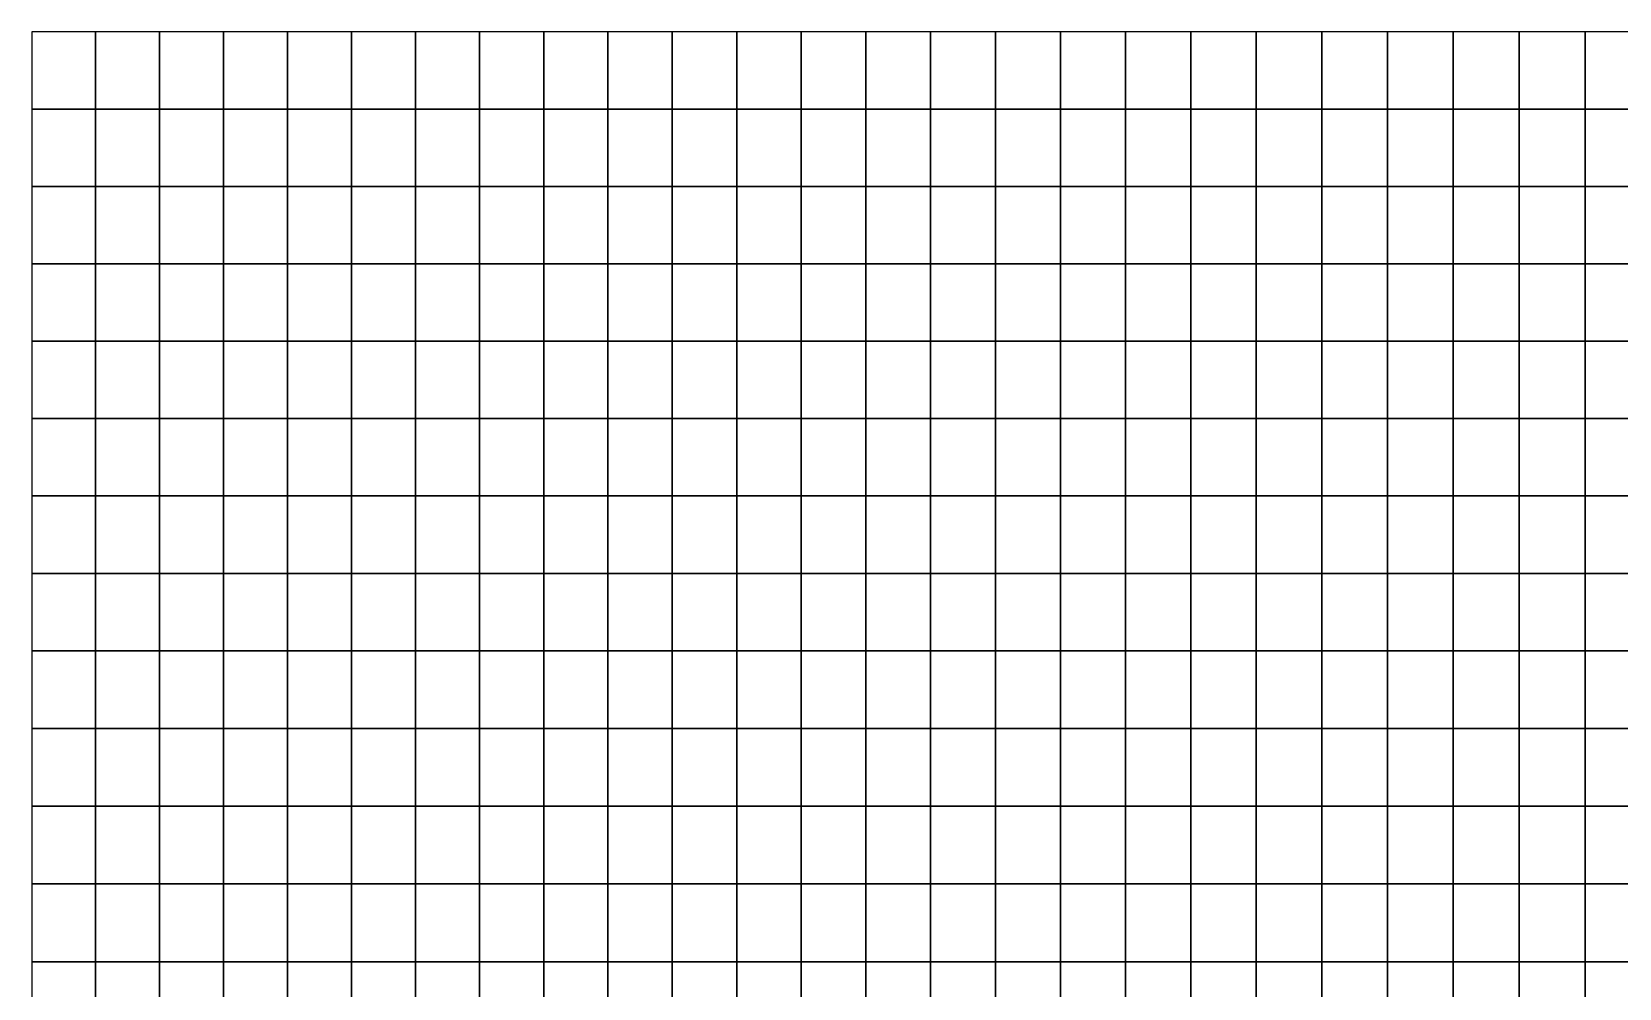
# Model space of a CAD drawing. Header units: inches. Extents: x 35.3 to 60.3, y 27 to 57.
# Drawn here: x 35.29 to 41.57, y 53.25 to 57.04 of the extents above; entities that cross this region are included whole.
import ezdxf

# ---------------------------------------------------------------- set-up
doc = ezdxf.new("R2010")
doc.units = ezdxf.units.IN
doc.header["$MEASUREMENT"] = 0
for name, color, linetype in [('Beam', 6, 'Continuous'), ('Column', 2, 'Continuous'), ('Shell', 1, 'Continuous')]:
    doc.layers.add(name, color=color, linetype=linetype)

msp = doc.modelspace()

# ---------------------------------------------------------------- linework, layer by layer
at = {"layer": 'Beam'}
for p, q in [((60.2876, 57.0385, 12), (35.2876, 57.0385, 12)), ((35.2876, 57.0385, 12), (35.2876, 27.0385, 12))]:
    msp.add_line(p, q, dxfattribs=at)
at = {"layer": 'Column', "extrusion": (-1, -8.32e-14, 6.83e-14)}
msp.add_line((35.2876, 57.0385, 12), (35.2876, 57.0385, 6), dxfattribs=at)
at = {"layer": 'Shell'}
for points in [[(35.2876, 57.0385, 12), (35.2876, 56.7324, 12.0865), (35.5404, 56.7324, 12.1728), (35.5404, 57.0385, 12.0863)], [(35.5404, 57.0385, 12.0863), (35.5404, 56.7324, 12.1728), (35.7932, 56.7324, 12.2589), (35.7932, 57.0385, 12.1725)], [(35.7932, 57.0385, 12.1725), (35.7932, 56.7324, 12.2589), (36.0461, 56.7324, 12.3448), (36.0461, 57.0385, 12.2584)], [(36.0461, 57.0385, 12.2584), (36.0461, 56.7324, 12.3448), (36.2991, 56.7324, 12.4303), (36.2991, 57.0385, 12.3439)], [(36.2991, 57.0385, 12.3439), (36.2991, 56.7324, 12.4303), (36.5522, 56.7324, 12.5153), (36.5522, 57.0385, 12.4289)], [(36.5522, 57.0385, 12.4289), (36.5522, 56.7324, 12.5153), (36.8056, 56.7324, 12.5996), (36.8056, 57.0385, 12.5132)], [(36.8056, 57.0385, 12.5132), (36.8056, 56.7324, 12.5996), (37.0591, 56.7324, 12.6831), (37.0591, 57.0385, 12.5967)], [(37.0591, 57.0385, 12.5967), (37.0591, 56.7324, 12.6831), (37.3129, 56.7324, 12.7657), (37.3129, 57.0385, 12.6793)], [(37.567, 57.0385, 12.7608), (37.3129, 57.0385, 12.6793), (37.3129, 56.7324, 12.7657), (37.567, 56.7324, 12.8473)], [(37.8214, 57.0385, 12.8412), (37.567, 57.0385, 12.7608), (37.567, 56.7324, 12.8473), (37.8214, 56.7324, 12.9276)], [(38.0761, 57.0385, 12.9202), (37.8214, 57.0385, 12.8412), (37.8214, 56.7324, 12.9276), (38.0761, 56.7324, 13.0066)], [(38.3313, 57.0385, 12.9977), (38.0761, 57.0385, 12.9202), (38.0761, 56.7324, 13.0066), (38.3313, 56.7324, 13.0842)], [(38.5868, 57.0385, 13.0737), (38.3313, 57.0385, 12.9977), (38.3313, 56.7324, 13.0842), (38.5868, 56.7324, 13.1602)], [(38.8429, 57.0385, 13.1479), (38.5868, 57.0385, 13.0737), (38.5868, 56.7324, 13.1602), (38.8429, 56.7324, 13.2344)], [(39.0994, 57.0385, 13.2203), (38.8429, 57.0385, 13.1479), (38.8429, 56.7324, 13.2344), (39.0994, 56.7324, 13.3068)], [(39.3565, 57.0385, 13.2907), (39.0994, 57.0385, 13.2203), (39.0994, 56.7324, 13.3068), (39.3565, 56.7324, 13.3772)], [(39.3565, 57.0385, 13.2907), (39.3565, 56.7324, 13.3772), (39.6141, 56.7324, 13.4455), (39.6141, 57.0385, 13.359)], [(39.6141, 57.0385, 13.359), (39.6141, 56.7324, 13.4455), (39.8723, 56.7324, 13.5116), (39.8723, 57.0385, 13.4252)], [(39.8723, 57.0385, 13.4252), (39.8723, 56.7324, 13.5116), (40.131, 56.7324, 13.5757), (40.131, 57.0385, 13.4892)], [(40.131, 57.0385, 13.4892), (40.131, 56.7324, 13.5757), (40.3903, 56.7324, 13.6376), (40.3903, 57.0385, 13.5511)], [(40.3903, 57.0385, 13.5511), (40.3903, 56.7324, 13.6376), (40.65, 56.7324, 13.6973), (40.65, 57.0385, 13.6109)], [(40.65, 57.0385, 13.6109), (40.65, 56.7324, 13.6973), (40.9103, 56.7324, 13.755), (40.9103, 57.0385, 13.6685)], [(40.9103, 57.0385, 13.6685), (40.9103, 56.7324, 13.755), (41.171, 56.7324, 13.8105), (41.171, 57.0385, 13.724)], [(41.171, 57.0385, 13.724), (41.171, 56.7324, 13.8105), (41.4321, 56.7324, 13.8638), (41.4321, 57.0385, 13.7774)], [(41.6937, 57.0385, 13.8286), (41.4321, 57.0385, 13.7774), (41.4321, 56.7324, 13.8638), (41.6937, 56.7324, 13.915)], [(35.2876, 56.7324, 12.0865), (35.2876, 56.4262, 12.1728), (35.5404, 56.4262, 12.2591), (35.5404, 56.7324, 12.1728)], [(35.5404, 56.7324, 12.1728), (35.5404, 56.4262, 12.2591), (35.7932, 56.4262, 12.3452), (35.7932, 56.7324, 12.2589)], [(35.7932, 56.7324, 12.2589), (35.7932, 56.4262, 12.3452), (36.0461, 56.4262, 12.4311), (36.0461, 56.7324, 12.3448)], [(36.0461, 56.7324, 12.3448), (36.0461, 56.4262, 12.4311), (36.2991, 56.4262, 12.5167), (36.2991, 56.7324, 12.4303)], [(36.2991, 56.7324, 12.4303), (36.2991, 56.4262, 12.5167), (36.5522, 56.4262, 12.6016), (36.5522, 56.7324, 12.5153)], [(36.5522, 56.7324, 12.5153), (36.5522, 56.4262, 12.6016), (36.8056, 56.4262, 12.6859), (36.8056, 56.7324, 12.5996)], [(36.8056, 56.7324, 12.5996), (36.8056, 56.4262, 12.6859), (37.0591, 56.4262, 12.7695), (37.0591, 56.7324, 12.6831)], [(37.0591, 56.7324, 12.6831), (37.0591, 56.4262, 12.7695), (37.3129, 56.4262, 12.8521), (37.3129, 56.7324, 12.7657)], [(37.567, 56.7324, 12.8473), (37.3129, 56.7324, 12.7657), (37.3129, 56.4262, 12.8521), (37.567, 56.4262, 12.9336)], [(37.8214, 56.7324, 12.9276), (37.567, 56.7324, 12.8473), (37.567, 56.4262, 12.9336), (37.8214, 56.4262, 13.0139)], [(38.0761, 56.7324, 13.0066), (37.8214, 56.7324, 12.9276), (37.8214, 56.4262, 13.0139), (38.0761, 56.4262, 13.0929)], [(38.3313, 56.7324, 13.0842), (38.0761, 56.7324, 13.0066), (38.0761, 56.4262, 13.0929), (38.3313, 56.4262, 13.1705)], [(38.5868, 56.7324, 13.1602), (38.3313, 56.7324, 13.0842), (38.3313, 56.4262, 13.1705), (38.5868, 56.4262, 13.2465)], [(38.8429, 56.7324, 13.2344), (38.5868, 56.7324, 13.1602), (38.5868, 56.4262, 13.2465), (38.8429, 56.4262, 13.3207)], [(39.0994, 56.7324, 13.3068), (38.8429, 56.7324, 13.2344), (38.8429, 56.4262, 13.3207), (39.0994, 56.4262, 13.3931)], [(39.3565, 56.7324, 13.3772), (39.0994, 56.7324, 13.3068), (39.0994, 56.4262, 13.3931), (39.3565, 56.4262, 13.4635)], [(39.3565, 56.7324, 13.3772), (39.3565, 56.4262, 13.4635), (39.6141, 56.4262, 13.5318), (39.6141, 56.7324, 13.4455)], [(39.6141, 56.7324, 13.4455), (39.6141, 56.4262, 13.5318), (39.8723, 56.4262, 13.598), (39.8723, 56.7324, 13.5116)], [(39.8723, 56.7324, 13.5116), (39.8723, 56.4262, 13.598), (40.131, 56.4262, 13.662), (40.131, 56.7324, 13.5757)], [(40.131, 56.7324, 13.5757), (40.131, 56.4262, 13.662), (40.3903, 56.4262, 13.7239), (40.3903, 56.7324, 13.6376)], [(40.3903, 56.7324, 13.6376), (40.3903, 56.4262, 13.7239), (40.65, 56.4262, 13.7837), (40.65, 56.7324, 13.6973)], [(40.65, 56.7324, 13.6973), (40.65, 56.4262, 13.7837), (40.9103, 56.4262, 13.8413), (40.9103, 56.7324, 13.755)], [(40.9103, 56.7324, 13.755), (40.9103, 56.4262, 13.8413), (41.171, 56.4262, 13.8968), (41.171, 56.7324, 13.8105)], [(41.171, 56.7324, 13.8105), (41.171, 56.4262, 13.8968), (41.4321, 56.4262, 13.9501), (41.4321, 56.7324, 13.8638)], [(41.6937, 56.7324, 13.915), (41.4321, 56.7324, 13.8638), (41.4321, 56.4262, 13.9501), (41.6937, 56.4262, 14.0013)], [(35.2876, 56.4262, 12.1728), (35.2876, 56.12, 12.2588), (35.5404, 56.12, 12.3451), (35.5404, 56.4262, 12.2591)], [(35.5404, 56.4262, 12.2591), (35.5404, 56.12, 12.3451), (35.7932, 56.12, 12.4313), (35.7932, 56.4262, 12.3452)], [(35.7932, 56.4262, 12.3452), (35.7932, 56.12, 12.4313), (36.0461, 56.12, 12.5172), (36.0461, 56.4262, 12.4311)], [(36.0461, 56.4262, 12.4311), (36.0461, 56.12, 12.5172), (36.2991, 56.12, 12.6027), (36.2991, 56.4262, 12.5167)], [(36.2991, 56.4262, 12.5167), (36.2991, 56.12, 12.6027), (36.5522, 56.12, 12.6877), (36.5522, 56.4262, 12.6016)], [(36.5522, 56.4262, 12.6016), (36.5522, 56.12, 12.6877), (36.8056, 56.12, 12.772), (36.8056, 56.4262, 12.6859)], [(36.8056, 56.4262, 12.6859), (36.8056, 56.12, 12.772), (37.0591, 56.12, 12.8555), (37.0591, 56.4262, 12.7695)], [(37.0591, 56.4262, 12.7695), (37.0591, 56.12, 12.8555), (37.3129, 56.12, 12.9381), (37.3129, 56.4262, 12.8521)], [(37.567, 56.4262, 12.9336), (37.3129, 56.4262, 12.8521), (37.3129, 56.12, 12.9381), (37.567, 56.12, 13.0196)], [(37.8214, 56.4262, 13.0139), (37.567, 56.4262, 12.9336), (37.567, 56.12, 13.0196), (37.8214, 56.12, 13.1)], [(38.0761, 56.4262, 13.0929), (37.8214, 56.4262, 13.0139), (37.8214, 56.12, 13.1), (38.0761, 56.12, 13.179)], [(38.3313, 56.4262, 13.1705), (38.0761, 56.4262, 13.0929), (38.0761, 56.12, 13.179), (38.3313, 56.12, 13.2566)], [(38.5868, 56.4262, 13.2465), (38.3313, 56.4262, 13.1705), (38.3313, 56.12, 13.2566), (38.5868, 56.12, 13.3325)], [(38.8429, 56.4262, 13.3207), (38.5868, 56.4262, 13.2465), (38.5868, 56.12, 13.3325), (38.8429, 56.12, 13.4068)], [(39.0994, 56.4262, 13.3931), (38.8429, 56.4262, 13.3207), (38.8429, 56.12, 13.4068), (39.0994, 56.12, 13.4792)], [(39.3565, 56.4262, 13.4635), (39.0994, 56.4262, 13.3931), (39.0994, 56.12, 13.4792), (39.3565, 56.12, 13.5496)], [(39.3565, 56.4262, 13.4635), (39.3565, 56.12, 13.5496), (39.6141, 56.12, 13.6178), (39.6141, 56.4262, 13.5318)], [(39.6141, 56.4262, 13.5318), (39.6141, 56.12, 13.6178), (39.8723, 56.12, 13.684), (39.8723, 56.4262, 13.598)], [(39.8723, 56.4262, 13.598), (39.8723, 56.12, 13.684), (40.131, 56.12, 13.748), (40.131, 56.4262, 13.662)], [(40.131, 56.4262, 13.662), (40.131, 56.12, 13.748), (40.3903, 56.12, 13.8099), (40.3903, 56.4262, 13.7239)], [(40.3903, 56.4262, 13.7239), (40.3903, 56.12, 13.8099), (40.65, 56.12, 13.8697), (40.65, 56.4262, 13.7837)], [(40.65, 56.4262, 13.7837), (40.65, 56.12, 13.8697), (40.9103, 56.12, 13.9273), (40.9103, 56.4262, 13.8413)], [(40.9103, 56.4262, 13.8413), (40.9103, 56.12, 13.9273), (41.171, 56.12, 13.9828), (41.171, 56.4262, 13.8968)], [(41.171, 56.4262, 13.8968), (41.171, 56.12, 13.9828), (41.4321, 56.12, 14.0362), (41.4321, 56.4262, 13.9501)], [(41.6937, 56.4262, 14.0013), (41.4321, 56.4262, 13.9501), (41.4321, 56.12, 14.0362), (41.6937, 56.12, 14.0874)], [(35.2876, 56.12, 12.2588), (35.2876, 55.8137, 12.3445), (35.5404, 55.8137, 12.4308), (35.5404, 56.12, 12.3451)], [(35.5404, 56.12, 12.3451), (35.5404, 55.8137, 12.4308), (35.7932, 55.8137, 12.517), (35.7932, 56.12, 12.4313)], [(35.7932, 56.12, 12.4313), (35.7932, 55.8137, 12.517), (36.0461, 55.8137, 12.6029), (36.0461, 56.12, 12.5172)], [(36.0461, 56.12, 12.5172), (36.0461, 55.8137, 12.6029), (36.2991, 55.8137, 12.6884), (36.2991, 56.12, 12.6027)], [(36.2991, 56.12, 12.6027), (36.2991, 55.8137, 12.6884), (36.5522, 55.8137, 12.7733), (36.5522, 56.12, 12.6877)], [(36.5522, 56.12, 12.6877), (36.5522, 55.8137, 12.7733), (36.8056, 55.8137, 12.8577), (36.8056, 56.12, 12.772)], [(36.8056, 56.12, 12.772), (36.8056, 55.8137, 12.8577), (37.0591, 55.8137, 12.9412), (37.0591, 56.12, 12.8555)], [(37.0591, 56.12, 12.8555), (37.0591, 55.8137, 12.9412), (37.3129, 55.8137, 13.0238), (37.3129, 56.12, 12.9381)], [(37.567, 56.12, 13.0196), (37.3129, 56.12, 12.9381), (37.3129, 55.8137, 13.0238), (37.567, 55.8137, 13.1053)], [(37.8214, 56.12, 13.1), (37.567, 56.12, 13.0196), (37.567, 55.8137, 13.1053), (37.8214, 55.8137, 13.1856)], [(38.0761, 56.12, 13.179), (37.8214, 56.12, 13.1), (37.8214, 55.8137, 13.1856), (38.0761, 55.8137, 13.2647)], [(38.3313, 56.12, 13.2566), (38.0761, 56.12, 13.179), (38.0761, 55.8137, 13.2647), (38.3313, 55.8137, 13.3422)], [(38.5868, 56.12, 13.3325), (38.3313, 56.12, 13.2566), (38.3313, 55.8137, 13.3422), (38.5868, 55.8137, 13.4182)], [(38.8429, 56.12, 13.4068), (38.5868, 56.12, 13.3325), (38.5868, 55.8137, 13.4182), (38.8429, 55.8137, 13.4924)], [(39.0994, 56.12, 13.4792), (38.8429, 56.12, 13.4068), (38.8429, 55.8137, 13.4924), (39.0994, 55.8137, 13.5648)], [(39.3565, 56.12, 13.5496), (39.0994, 56.12, 13.4792), (39.0994, 55.8137, 13.5648), (39.3565, 55.8137, 13.6352)], [(39.3565, 56.12, 13.5496), (39.3565, 55.8137, 13.6352), (39.6141, 55.8137, 13.7035), (39.6141, 56.12, 13.6178)], [(39.6141, 56.12, 13.6178), (39.6141, 55.8137, 13.7035), (39.8723, 55.8137, 13.7697), (39.8723, 56.12, 13.684)], [(39.8723, 56.12, 13.684), (39.8723, 55.8137, 13.7697), (40.131, 55.8137, 13.8337), (40.131, 56.12, 13.748)], [(40.131, 56.12, 13.748), (40.131, 55.8137, 13.8337), (40.3903, 55.8137, 13.8956), (40.3903, 56.12, 13.8099)], [(40.3903, 56.12, 13.8099), (40.3903, 55.8137, 13.8956), (40.65, 55.8137, 13.9554), (40.65, 56.12, 13.8697)], [(40.65, 56.12, 13.8697), (40.65, 55.8137, 13.9554), (40.9103, 55.8137, 14.013), (40.9103, 56.12, 13.9273)], [(40.9103, 56.12, 13.9273), (40.9103, 55.8137, 14.013), (41.171, 55.8137, 14.0685), (41.171, 56.12, 13.9828)], [(41.171, 56.12, 13.9828), (41.171, 55.8137, 14.0685), (41.4321, 55.8137, 14.1218), (41.4321, 56.12, 14.0362)], [(41.6937, 56.12, 14.0874), (41.4321, 56.12, 14.0362), (41.4321, 55.8137, 14.1218), (41.6937, 55.8137, 14.173)], [(35.2876, 55.8137, 12.3445), (35.2876, 55.5073, 12.4296), (35.5404, 55.5073, 12.5159), (35.5404, 55.8137, 12.4308)], [(35.5404, 55.8137, 12.4308), (35.5404, 55.5073, 12.5159), (35.7932, 55.5073, 12.6021), (35.7932, 55.8137, 12.517)], [(35.7932, 55.8137, 12.517), (35.7932, 55.5073, 12.6021), (36.0461, 55.5073, 12.688), (36.0461, 55.8137, 12.6029)], [(36.0461, 55.8137, 12.6029), (36.0461, 55.5073, 12.688), (36.2991, 55.5073, 12.7735), (36.2991, 55.8137, 12.6884)], [(36.2991, 55.8137, 12.6884), (36.2991, 55.5073, 12.7735), (36.5522, 55.5073, 12.8585), (36.5522, 55.8137, 12.7733)], [(36.5522, 55.8137, 12.7733), (36.5522, 55.5073, 12.8585), (36.8056, 55.5073, 12.9428), (36.8056, 55.8137, 12.8577)], [(36.8056, 55.8137, 12.8577), (36.8056, 55.5073, 12.9428), (37.0591, 55.5073, 13.0263), (37.0591, 55.8137, 12.9412)], [(37.0591, 55.8137, 12.9412), (37.0591, 55.5073, 13.0263), (37.3129, 55.5073, 13.1089), (37.3129, 55.8137, 13.0238)], [(37.567, 55.8137, 13.1053), (37.3129, 55.8137, 13.0238), (37.3129, 55.5073, 13.1089), (37.567, 55.5073, 13.1904)], [(37.8214, 55.8137, 13.1856), (37.567, 55.8137, 13.1053), (37.567, 55.5073, 13.1904), (37.8214, 55.5073, 13.2708)], [(38.0761, 55.8137, 13.2647), (37.8214, 55.8137, 13.1856), (37.8214, 55.5073, 13.2708), (38.0761, 55.5073, 13.3498)], [(38.3313, 55.8137, 13.3422), (38.0761, 55.8137, 13.2647), (38.0761, 55.5073, 13.3498), (38.3313, 55.5073, 13.4273)], [(38.5868, 55.8137, 13.4182), (38.3313, 55.8137, 13.3422), (38.3313, 55.5073, 13.4273), (38.5868, 55.5073, 13.5033)], [(38.8429, 55.8137, 13.4924), (38.5868, 55.8137, 13.4182), (38.5868, 55.5073, 13.5033), (38.8429, 55.5073, 13.5775)], [(39.0994, 55.8137, 13.5648), (38.8429, 55.8137, 13.4924), (38.8429, 55.5073, 13.5775), (39.0994, 55.5073, 13.6499)], [(39.3565, 55.8137, 13.6352), (39.0994, 55.8137, 13.5648), (39.0994, 55.5073, 13.6499), (39.3565, 55.5073, 13.7203)], [(39.3565, 55.8137, 13.6352), (39.3565, 55.5073, 13.7203), (39.6141, 55.5073, 13.7886), (39.6141, 55.8137, 13.7035)], [(39.6141, 55.8137, 13.7035), (39.6141, 55.5073, 13.7886), (39.8723, 55.5073, 13.8548), (39.8723, 55.8137, 13.7697)], [(39.8723, 55.8137, 13.7697), (39.8723, 55.5073, 13.8548), (40.131, 55.5073, 13.9188), (40.131, 55.8137, 13.8337)], [(40.131, 55.8137, 13.8337), (40.131, 55.5073, 13.9188), (40.3903, 55.5073, 13.9807), (40.3903, 55.8137, 13.8956)], [(40.3903, 55.8137, 13.8956), (40.3903, 55.5073, 13.9807), (40.65, 55.5073, 14.0405), (40.65, 55.8137, 13.9554)], [(40.65, 55.8137, 13.9554), (40.65, 55.5073, 14.0405), (40.9103, 55.5073, 14.0981), (40.9103, 55.8137, 14.013)], [(40.9103, 55.8137, 14.013), (40.9103, 55.5073, 14.0981), (41.171, 55.5073, 14.1536), (41.171, 55.8137, 14.0685)], [(41.171, 55.8137, 14.0685), (41.171, 55.5073, 14.1536), (41.4321, 55.5073, 14.207), (41.4321, 55.8137, 14.1218)], [(41.6937, 55.8137, 14.173), (41.4321, 55.8137, 14.1218), (41.4321, 55.5073, 14.207), (41.6937, 55.5073, 14.2582)], [(35.2876, 55.5073, 12.4296), (35.2876, 55.2007, 12.5141), (35.5404, 55.2007, 12.6004), (35.5404, 55.5073, 12.5159)], [(35.5404, 55.5073, 12.5159), (35.5404, 55.2007, 12.6004), (35.7932, 55.2007, 12.6865), (35.7932, 55.5073, 12.6021)], [(35.7932, 55.5073, 12.6021), (35.7932, 55.2007, 12.6865), (36.0461, 55.2007, 12.7724), (36.0461, 55.5073, 12.688)], [(36.0461, 55.5073, 12.688), (36.0461, 55.2007, 12.7724), (36.2991, 55.2007, 12.8579), (36.2991, 55.5073, 12.7735)], [(36.2991, 55.5073, 12.7735), (36.2991, 55.2007, 12.8579), (36.5522, 55.2007, 12.9429), (36.5522, 55.5073, 12.8585)], [(36.5522, 55.5073, 12.8585), (36.5522, 55.2007, 12.9429), (36.8056, 55.2007, 13.0272), (36.8056, 55.5073, 12.9428)], [(36.8056, 55.5073, 12.9428), (36.8056, 55.2007, 13.0272), (37.0591, 55.2007, 13.1107), (37.0591, 55.5073, 13.0263)], [(37.0591, 55.5073, 13.0263), (37.0591, 55.2007, 13.1107), (37.3129, 55.2007, 13.1933), (37.3129, 55.5073, 13.1089)], [(37.567, 55.5073, 13.1904), (37.3129, 55.5073, 13.1089), (37.3129, 55.2007, 13.1933), (37.567, 55.2007, 13.2749)], [(37.8214, 55.5073, 13.2708), (37.567, 55.5073, 13.1904), (37.567, 55.2007, 13.2749), (37.8214, 55.2007, 13.3552)], [(38.0761, 55.5073, 13.3498), (37.8214, 55.5073, 13.2708), (37.8214, 55.2007, 13.3552), (38.0761, 55.2007, 13.4342)], [(38.3313, 55.5073, 13.4273), (38.0761, 55.5073, 13.3498), (38.0761, 55.2007, 13.4342), (38.3313, 55.2007, 13.5118)], [(38.5868, 55.5073, 13.5033), (38.3313, 55.5073, 13.4273), (38.3313, 55.2007, 13.5118), (38.5868, 55.2007, 13.5877)], [(38.8429, 55.5073, 13.5775), (38.5868, 55.5073, 13.5033), (38.5868, 55.2007, 13.5877), (38.8429, 55.2007, 13.662)], [(39.0994, 55.5073, 13.6499), (38.8429, 55.5073, 13.5775), (38.8429, 55.2007, 13.662), (39.0994, 55.2007, 13.7344)], [(39.3565, 55.5073, 13.7203), (39.0994, 55.5073, 13.6499), (39.0994, 55.2007, 13.7344), (39.3565, 55.2007, 13.8048)], [(39.3565, 55.5073, 13.7203), (39.3565, 55.2007, 13.8048), (39.6141, 55.2007, 13.8731), (39.6141, 55.5073, 13.7886)], [(39.6141, 55.5073, 13.7886), (39.6141, 55.2007, 13.8731), (39.8723, 55.2007, 13.9392), (39.8723, 55.5073, 13.8548)], [(39.8723, 55.5073, 13.8548), (39.8723, 55.2007, 13.9392), (40.131, 55.2007, 14.0033), (40.131, 55.5073, 13.9188)], [(40.131, 55.5073, 13.9188), (40.131, 55.2007, 14.0033), (40.3903, 55.2007, 14.0652), (40.3903, 55.5073, 13.9807)], [(40.3903, 55.5073, 13.9807), (40.3903, 55.2007, 14.0652), (40.65, 55.2007, 14.1249), (40.65, 55.5073, 14.0405)], [(40.65, 55.5073, 14.0405), (40.65, 55.2007, 14.1249), (40.9103, 55.2007, 14.1826), (40.9103, 55.5073, 14.0981)], [(40.9103, 55.5073, 14.0981), (40.9103, 55.2007, 14.1826), (41.171, 55.2007, 14.2381), (41.171, 55.5073, 14.1536)], [(41.171, 55.5073, 14.1536), (41.171, 55.2007, 14.2381), (41.4321, 55.2007, 14.2914), (41.4321, 55.5073, 14.207)], [(41.6937, 55.5073, 14.2582), (41.4321, 55.5073, 14.207), (41.4321, 55.2007, 14.2914), (41.6937, 55.2007, 14.3426)], [(35.2876, 55.2007, 12.5141), (35.2876, 54.894, 12.5977), (35.5404, 54.894, 12.684), (35.5404, 55.2007, 12.6004)], [(35.5404, 55.2007, 12.6004), (35.5404, 54.894, 12.684), (35.7932, 54.894, 12.7702), (35.7932, 55.2007, 12.6865)], [(35.7932, 55.2007, 12.6865), (35.7932, 54.894, 12.7702), (36.0461, 54.894, 12.8561), (36.0461, 55.2007, 12.7724)], [(36.0461, 55.2007, 12.7724), (36.0461, 54.894, 12.8561), (36.2991, 54.894, 12.9416), (36.2991, 55.2007, 12.8579)], [(36.2991, 55.2007, 12.8579), (36.2991, 54.894, 12.9416), (36.5522, 54.894, 13.0266), (36.5522, 55.2007, 12.9429)], [(36.5522, 55.2007, 12.9429), (36.5522, 54.894, 13.0266), (36.8056, 54.894, 13.1109), (36.8056, 55.2007, 13.0272)], [(36.8056, 55.2007, 13.0272), (36.8056, 54.894, 13.1109), (37.0591, 54.894, 13.1944), (37.0591, 55.2007, 13.1107)], [(37.0591, 55.2007, 13.1107), (37.0591, 54.894, 13.1944), (37.3129, 54.894, 13.277), (37.3129, 55.2007, 13.1933)], [(37.567, 55.2007, 13.2749), (37.3129, 55.2007, 13.1933), (37.3129, 54.894, 13.277), (37.567, 54.894, 13.3585)], [(37.8214, 55.2007, 13.3552), (37.567, 55.2007, 13.2749), (37.567, 54.894, 13.3585), (37.8214, 54.894, 13.4389)], [(38.0761, 55.2007, 13.4342), (37.8214, 55.2007, 13.3552), (37.8214, 54.894, 13.4389), (38.0761, 54.894, 13.5179)], [(38.3313, 55.2007, 13.5118), (38.0761, 55.2007, 13.4342), (38.0761, 54.894, 13.5179), (38.3313, 54.894, 13.5954)], [(38.5868, 55.2007, 13.5877), (38.3313, 55.2007, 13.5118), (38.3313, 54.894, 13.5954), (38.5868, 54.894, 13.6714)], [(38.8429, 55.2007, 13.662), (38.5868, 55.2007, 13.5877), (38.5868, 54.894, 13.6714), (38.8429, 54.894, 13.7456)], [(39.0994, 55.2007, 13.7344), (38.8429, 55.2007, 13.662), (38.8429, 54.894, 13.7456), (39.0994, 54.894, 13.818)], [(39.3565, 55.2007, 13.8048), (39.0994, 55.2007, 13.7344), (39.0994, 54.894, 13.818), (39.3565, 54.894, 13.8884)], [(39.3565, 55.2007, 13.8048), (39.3565, 54.894, 13.8884), (39.6141, 54.894, 13.9567), (39.6141, 55.2007, 13.8731)], [(39.6141, 55.2007, 13.8731), (39.6141, 54.894, 13.9567), (39.8723, 54.894, 14.0229), (39.8723, 55.2007, 13.9392)], [(39.8723, 55.2007, 13.9392), (39.8723, 54.894, 14.0229), (40.131, 54.894, 14.0869), (40.131, 55.2007, 14.0033)], [(40.131, 55.2007, 14.0033), (40.131, 54.894, 14.0869), (40.3903, 54.894, 14.1488), (40.3903, 55.2007, 14.0652)], [(40.3903, 55.2007, 14.0652), (40.3903, 54.894, 14.1488), (40.65, 54.894, 14.2086), (40.65, 55.2007, 14.1249)], [(40.65, 55.2007, 14.1249), (40.65, 54.894, 14.2086), (40.9103, 54.894, 14.2662), (40.9103, 55.2007, 14.1826)], [(40.9103, 55.2007, 14.1826), (40.9103, 54.894, 14.2662), (41.171, 54.894, 14.3217), (41.171, 55.2007, 14.2381)], [(41.171, 55.2007, 14.2381), (41.171, 54.894, 14.3217), (41.4321, 54.894, 14.3751), (41.4321, 55.2007, 14.2914)], [(41.6937, 55.2007, 14.3426), (41.4321, 55.2007, 14.2914), (41.4321, 54.894, 14.3751), (41.6937, 54.894, 14.4263)], [(35.2876, 54.894, 12.5977), (35.2876, 54.587, 12.6804), (35.5404, 54.587, 12.7667), (35.5404, 54.894, 12.684)], [(35.5404, 54.894, 12.684), (35.5404, 54.587, 12.7667), (35.7932, 54.587, 12.8529), (35.7932, 54.894, 12.7702)], [(35.7932, 54.894, 12.7702), (35.7932, 54.587, 12.8529), (36.0461, 54.587, 12.9388), (36.0461, 54.894, 12.8561)], [(36.0461, 54.894, 12.8561), (36.0461, 54.587, 12.9388), (36.2991, 54.587, 13.0243), (36.2991, 54.894, 12.9416)], [(36.2991, 54.894, 12.9416), (36.2991, 54.587, 13.0243), (36.5522, 54.587, 13.1093), (36.5522, 54.894, 13.0266)], [(36.5522, 54.894, 13.0266), (36.5522, 54.587, 13.1093), (36.8056, 54.587, 13.1936), (36.8056, 54.894, 13.1109)], [(36.8056, 54.894, 13.1109), (36.8056, 54.587, 13.1936), (37.0591, 54.587, 13.2771), (37.0591, 54.894, 13.1944)], [(37.0591, 54.894, 13.1944), (37.0591, 54.587, 13.2771), (37.3129, 54.587, 13.3597), (37.3129, 54.894, 13.277)], [(37.567, 54.894, 13.3585), (37.3129, 54.894, 13.277), (37.3129, 54.587, 13.3597), (37.567, 54.587, 13.4412)], [(37.8214, 54.894, 13.4389), (37.567, 54.894, 13.3585), (37.567, 54.587, 13.4412), (37.8214, 54.587, 13.5216)], [(38.0761, 54.894, 13.5179), (37.8214, 54.894, 13.4389), (37.8214, 54.587, 13.5216), (38.0761, 54.587, 13.6006)], [(38.3313, 54.894, 13.5954), (38.0761, 54.894, 13.5179), (38.0761, 54.587, 13.6006), (38.3313, 54.587, 13.6781)], [(38.5868, 54.894, 13.6714), (38.3313, 54.894, 13.5954), (38.3313, 54.587, 13.6781), (38.5868, 54.587, 13.7541)], [(38.8429, 54.894, 13.7456), (38.5868, 54.894, 13.6714), (38.5868, 54.587, 13.7541), (38.8429, 54.587, 13.8284)], [(39.0994, 54.894, 13.818), (38.8429, 54.894, 13.7456), (38.8429, 54.587, 13.8284), (39.0994, 54.587, 13.9008)], [(39.3565, 54.894, 13.8884), (39.0994, 54.894, 13.818), (39.0994, 54.587, 13.9008), (39.3565, 54.587, 13.9712)], [(39.3565, 54.894, 13.8884), (39.3565, 54.587, 13.9712), (39.6141, 54.587, 14.0394), (39.6141, 54.894, 13.9567)], [(39.6141, 54.894, 13.9567), (39.6141, 54.587, 14.0394), (39.8723, 54.587, 14.1056), (39.8723, 54.894, 14.0229)], [(39.8723, 54.894, 14.0229), (39.8723, 54.587, 14.1056), (40.131, 54.587, 14.1696), (40.131, 54.894, 14.0869)], [(40.131, 54.894, 14.0869), (40.131, 54.587, 14.1696), (40.3903, 54.587, 14.2315), (40.3903, 54.894, 14.1488)], [(40.3903, 54.894, 14.1488), (40.3903, 54.587, 14.2315), (40.65, 54.587, 14.2913), (40.65, 54.894, 14.2086)], [(40.65, 54.894, 14.2086), (40.65, 54.587, 14.2913), (40.9103, 54.587, 14.3489), (40.9103, 54.894, 14.2662)], [(40.9103, 54.894, 14.2662), (40.9103, 54.587, 14.3489), (41.171, 54.587, 14.4044), (41.171, 54.894, 14.3217)], [(41.171, 54.894, 14.3217), (41.171, 54.587, 14.4044), (41.4321, 54.587, 14.4578), (41.4321, 54.894, 14.3751)], [(41.6937, 54.894, 14.4263), (41.4321, 54.894, 14.3751), (41.4321, 54.587, 14.4578), (41.6937, 54.587, 14.509)], [(35.2876, 54.2798, 12.7621), (35.5404, 54.2798, 12.8484), (35.5404, 54.587, 12.7667), (35.2876, 54.587, 12.6804)], [(35.5404, 54.2798, 12.8484), (35.7932, 54.2798, 12.9345), (35.7932, 54.587, 12.8529), (35.5404, 54.587, 12.7667)], [(35.7932, 54.2798, 12.9345), (36.0461, 54.2798, 13.0204), (36.0461, 54.587, 12.9388), (35.7932, 54.587, 12.8529)], [(36.0461, 54.2798, 13.0204), (36.2991, 54.2798, 13.106), (36.2991, 54.587, 13.0243), (36.0461, 54.587, 12.9388)], [(36.2991, 54.2798, 13.106), (36.5522, 54.2798, 13.1909), (36.5522, 54.587, 13.1093), (36.2991, 54.587, 13.0243)], [(36.5522, 54.2798, 13.1909), (36.8056, 54.2798, 13.2752), (36.8056, 54.587, 13.1936), (36.5522, 54.587, 13.1093)], [(36.8056, 54.2798, 13.2752), (37.0591, 54.2798, 13.3588), (37.0591, 54.587, 13.2771), (36.8056, 54.587, 13.1936)], [(37.0591, 54.2798, 13.3588), (37.3129, 54.2798, 13.4414), (37.3129, 54.587, 13.3597), (37.0591, 54.587, 13.2771)], [(37.567, 54.2798, 13.5229), (37.567, 54.587, 13.4412), (37.3129, 54.587, 13.3597), (37.3129, 54.2798, 13.4414)], [(37.8214, 54.2798, 13.6032), (37.8214, 54.587, 13.5216), (37.567, 54.587, 13.4412), (37.567, 54.2798, 13.5229)], [(38.0761, 54.2798, 13.6822), (38.0761, 54.587, 13.6006), (37.8214, 54.587, 13.5216), (37.8214, 54.2798, 13.6032)], [(38.3313, 54.2798, 13.7598), (38.3313, 54.587, 13.6781), (38.0761, 54.587, 13.6006), (38.0761, 54.2798, 13.6822)], [(38.5868, 54.2798, 13.8358), (38.5868, 54.587, 13.7541), (38.3313, 54.587, 13.6781), (38.3313, 54.2798, 13.7598)], [(38.8429, 54.2798, 13.91), (38.8429, 54.587, 13.8284), (38.5868, 54.587, 13.7541), (38.5868, 54.2798, 13.8358)], [(39.0994, 54.2798, 13.9824), (39.0994, 54.587, 13.9008), (38.8429, 54.587, 13.8284), (38.8429, 54.2798, 13.91)], [(39.3565, 54.2798, 14.0528), (39.3565, 54.587, 13.9712), (39.0994, 54.587, 13.9008), (39.0994, 54.2798, 13.9824)], [(39.3565, 54.2798, 14.0528), (39.6141, 54.2798, 14.1211), (39.6141, 54.587, 14.0394), (39.3565, 54.587, 13.9712)], [(39.6141, 54.2798, 14.1211), (39.8723, 54.2798, 14.1872), (39.8723, 54.587, 14.1056), (39.6141, 54.587, 14.0394)], [(39.8723, 54.2798, 14.1872), (40.131, 54.2798, 14.2513), (40.131, 54.587, 14.1696), (39.8723, 54.587, 14.1056)], [(40.131, 54.2798, 14.2513), (40.3903, 54.2798, 14.3132), (40.3903, 54.587, 14.2315), (40.131, 54.587, 14.1696)], [(40.3903, 54.2798, 14.3132), (40.65, 54.2798, 14.373), (40.65, 54.587, 14.2913), (40.3903, 54.587, 14.2315)], [(40.65, 54.2798, 14.373), (40.9103, 54.2798, 14.4306), (40.9103, 54.587, 14.3489), (40.65, 54.587, 14.2913)], [(40.9103, 54.2798, 14.4306), (41.171, 54.2798, 14.4861), (41.171, 54.587, 14.4044), (40.9103, 54.587, 14.3489)], [(41.171, 54.2798, 14.4861), (41.4321, 54.2798, 14.5394), (41.4321, 54.587, 14.4578), (41.171, 54.587, 14.4044)], [(41.6937, 54.2798, 14.5906), (41.6937, 54.587, 14.509), (41.4321, 54.587, 14.4578), (41.4321, 54.2798, 14.5394)], [(35.2876, 53.9723, 12.8425), (35.5404, 53.9723, 12.9288), (35.5404, 54.2798, 12.8484), (35.2876, 54.2798, 12.7621)], [(35.5404, 53.9723, 12.9288), (35.7932, 53.9723, 13.015), (35.7932, 54.2798, 12.9345), (35.5404, 54.2798, 12.8484)], [(35.7932, 53.9723, 13.015), (36.0461, 53.9723, 13.1009), (36.0461, 54.2798, 13.0204), (35.7932, 54.2798, 12.9345)], [(36.0461, 53.9723, 13.1009), (36.2991, 53.9723, 13.1864), (36.2991, 54.2798, 13.106), (36.0461, 54.2798, 13.0204)], [(36.2991, 53.9723, 13.1864), (36.5522, 53.9723, 13.2714), (36.5522, 54.2798, 13.1909), (36.2991, 54.2798, 13.106)], [(36.5522, 53.9723, 13.2714), (36.8056, 53.9723, 13.3557), (36.8056, 54.2798, 13.2752), (36.5522, 54.2798, 13.1909)], [(36.8056, 53.9723, 13.3557), (37.0591, 53.9723, 13.4392), (37.0591, 54.2798, 13.3588), (36.8056, 54.2798, 13.2752)], [(37.0591, 53.9723, 13.4392), (37.3129, 53.9723, 13.5218), (37.3129, 54.2798, 13.4414), (37.0591, 54.2798, 13.3588)], [(37.567, 53.9723, 13.6033), (37.567, 54.2798, 13.5229), (37.3129, 54.2798, 13.4414), (37.3129, 53.9723, 13.5218)], [(37.8214, 53.9723, 13.6837), (37.8214, 54.2798, 13.6032), (37.567, 54.2798, 13.5229), (37.567, 53.9723, 13.6033)], [(38.0761, 53.9723, 13.7627), (38.0761, 54.2798, 13.6822), (37.8214, 54.2798, 13.6032), (37.8214, 53.9723, 13.6837)], [(38.3313, 53.9723, 13.8402), (38.3313, 54.2798, 13.7598), (38.0761, 54.2798, 13.6822), (38.0761, 53.9723, 13.7627)], [(38.5868, 53.9723, 13.9162), (38.5868, 54.2798, 13.8358), (38.3313, 54.2798, 13.7598), (38.3313, 53.9723, 13.8402)], [(38.8429, 53.9723, 13.9905), (38.8429, 54.2798, 13.91), (38.5868, 54.2798, 13.8358), (38.5868, 53.9723, 13.9162)], [(39.0994, 53.9723, 14.0629), (39.0994, 54.2798, 13.9824), (38.8429, 54.2798, 13.91), (38.8429, 53.9723, 13.9905)], [(39.3565, 53.9723, 14.1333), (39.3565, 54.2798, 14.0528), (39.0994, 54.2798, 13.9824), (39.0994, 53.9723, 14.0629)], [(39.3565, 53.9723, 14.1333), (39.6141, 53.9723, 14.2015), (39.6141, 54.2798, 14.1211), (39.3565, 54.2798, 14.0528)], [(39.6141, 53.9723, 14.2015), (39.8723, 53.9723, 14.2677), (39.8723, 54.2798, 14.1872), (39.6141, 54.2798, 14.1211)], [(39.8723, 53.9723, 14.2677), (40.131, 53.9723, 14.3317), (40.131, 54.2798, 14.2513), (39.8723, 54.2798, 14.1872)], [(40.131, 53.9723, 14.3317), (40.3903, 53.9723, 14.3936), (40.3903, 54.2798, 14.3132), (40.131, 54.2798, 14.2513)], [(40.3903, 53.9723, 14.3936), (40.65, 53.9723, 14.4534), (40.65, 54.2798, 14.373), (40.3903, 54.2798, 14.3132)], [(40.65, 53.9723, 14.4534), (40.9103, 53.9723, 14.511), (40.9103, 54.2798, 14.4306), (40.65, 54.2798, 14.373)], [(40.9103, 53.9723, 14.511), (41.171, 53.9723, 14.5665), (41.171, 54.2798, 14.4861), (40.9103, 54.2798, 14.4306)], [(41.171, 53.9723, 14.5665), (41.4321, 53.9723, 14.6199), (41.4321, 54.2798, 14.5394), (41.171, 54.2798, 14.4861)], [(41.6937, 53.9723, 14.6711), (41.6937, 54.2798, 14.5906), (41.4321, 54.2798, 14.5394), (41.4321, 53.9723, 14.6199)], [(35.2876, 53.6646, 12.9216), (35.5404, 53.6646, 13.0079), (35.5404, 53.9723, 12.9288), (35.2876, 53.9723, 12.8425)], [(35.5404, 53.6646, 13.0079), (35.7932, 53.6646, 13.0941), (35.7932, 53.9723, 13.015), (35.5404, 53.9723, 12.9288)], [(35.7932, 53.6646, 13.0941), (36.0461, 53.6646, 13.18), (36.0461, 53.9723, 13.1009), (35.7932, 53.9723, 13.015)], [(36.0461, 53.6646, 13.18), (36.2991, 53.6646, 13.2655), (36.2991, 53.9723, 13.1864), (36.0461, 53.9723, 13.1009)], [(36.2991, 53.6646, 13.2655), (36.5522, 53.6646, 13.3505), (36.5522, 53.9723, 13.2714), (36.2991, 53.9723, 13.1864)], [(36.5522, 53.6646, 13.3505), (36.8056, 53.6646, 13.4348), (36.8056, 53.9723, 13.3557), (36.5522, 53.9723, 13.2714)], [(36.8056, 53.6646, 13.4348), (37.0591, 53.6646, 13.5183), (37.0591, 53.9723, 13.4392), (36.8056, 53.9723, 13.3557)], [(37.0591, 53.6646, 13.5183), (37.3129, 53.6646, 13.6009), (37.3129, 53.9723, 13.5218), (37.0591, 53.9723, 13.4392)], [(37.567, 53.6646, 13.6824), (37.567, 53.9723, 13.6033), (37.3129, 53.9723, 13.5218), (37.3129, 53.6646, 13.6009)], [(37.8214, 53.6646, 13.7628), (37.8214, 53.9723, 13.6837), (37.567, 53.9723, 13.6033), (37.567, 53.6646, 13.6824)], [(38.0761, 53.6646, 13.8418), (38.0761, 53.9723, 13.7627), (37.8214, 53.9723, 13.6837), (37.8214, 53.6646, 13.7628)], [(38.3313, 53.6646, 13.9194), (38.3313, 53.9723, 13.8402), (38.0761, 53.9723, 13.7627), (38.0761, 53.6646, 13.8418)], [(38.5868, 53.6646, 13.9953), (38.5868, 53.9723, 13.9162), (38.3313, 53.9723, 13.8402), (38.3313, 53.6646, 13.9194)], [(38.8429, 53.6646, 14.0696), (38.8429, 53.9723, 13.9905), (38.5868, 53.9723, 13.9162), (38.5868, 53.6646, 13.9953)], [(39.0994, 53.6646, 14.142), (39.0994, 53.9723, 14.0629), (38.8429, 53.9723, 13.9905), (38.8429, 53.6646, 14.0696)], [(39.3565, 53.6646, 14.2124), (39.3565, 53.9723, 14.1333), (39.0994, 53.9723, 14.0629), (39.0994, 53.6646, 14.142)], [(39.3565, 53.6646, 14.2124), (39.6141, 53.6646, 14.2807), (39.6141, 53.9723, 14.2015), (39.3565, 53.9723, 14.1333)], [(39.6141, 53.6646, 14.2807), (39.8723, 53.6646, 14.3468), (39.8723, 53.9723, 14.2677), (39.6141, 53.9723, 14.2015)], [(39.8723, 53.6646, 14.3468), (40.131, 53.6646, 14.4108), (40.131, 53.9723, 14.3317), (39.8723, 53.9723, 14.2677)], [(40.131, 53.6646, 14.4108), (40.3903, 53.6646, 14.4727), (40.3903, 53.9723, 14.3936), (40.131, 53.9723, 14.3317)], [(40.3903, 53.6646, 14.4727), (40.65, 53.6646, 14.5325), (40.65, 53.9723, 14.4534), (40.3903, 53.9723, 14.3936)], [(40.65, 53.6646, 14.5325), (40.9103, 53.6646, 14.5902), (40.9103, 53.9723, 14.511), (40.65, 53.9723, 14.4534)], [(40.9103, 53.6646, 14.5902), (41.171, 53.6646, 14.6456), (41.171, 53.9723, 14.5665), (40.9103, 53.9723, 14.511)], [(41.171, 53.6646, 14.6456), (41.4321, 53.6646, 14.699), (41.4321, 53.9723, 14.6199), (41.171, 53.9723, 14.5665)], [(41.6937, 53.6646, 14.7502), (41.6937, 53.9723, 14.6711), (41.4321, 53.9723, 14.6199), (41.4321, 53.6646, 14.699)], [(35.2876, 53.3565, 12.9993), (35.5404, 53.3565, 13.0856), (35.5404, 53.6646, 13.0079), (35.2876, 53.6646, 12.9216)], [(35.5404, 53.3565, 13.0856), (35.7932, 53.3565, 13.1718), (35.7932, 53.6646, 13.0941), (35.5404, 53.6646, 13.0079)], [(35.7932, 53.3565, 13.1718), (36.0461, 53.3565, 13.2577), (36.0461, 53.6646, 13.18), (35.7932, 53.6646, 13.0941)], [(36.0461, 53.3565, 13.2577), (36.2991, 53.3565, 13.3432), (36.2991, 53.6646, 13.2655), (36.0461, 53.6646, 13.18)], [(36.2991, 53.3565, 13.3432), (36.5522, 53.3565, 13.4281), (36.5522, 53.6646, 13.3505), (36.2991, 53.6646, 13.2655)], [(36.5522, 53.3565, 13.4281), (36.8056, 53.3565, 13.5125), (36.8056, 53.6646, 13.4348), (36.5522, 53.6646, 13.3505)], [(36.8056, 53.3565, 13.5125), (37.0591, 53.3565, 13.596), (37.0591, 53.6646, 13.5183), (36.8056, 53.6646, 13.4348)], [(37.0591, 53.3565, 13.596), (37.3129, 53.3565, 13.6786), (37.3129, 53.6646, 13.6009), (37.0591, 53.6646, 13.5183)], [(37.567, 53.3565, 13.7601), (37.567, 53.6646, 13.6824), (37.3129, 53.6646, 13.6009), (37.3129, 53.3565, 13.6786)], [(37.8214, 53.3565, 13.8404), (37.8214, 53.6646, 13.7628), (37.567, 53.6646, 13.6824), (37.567, 53.3565, 13.7601)], [(38.0761, 53.3565, 13.9195), (38.0761, 53.6646, 13.8418), (37.8214, 53.6646, 13.7628), (37.8214, 53.3565, 13.8404)], [(38.3313, 53.3565, 13.997), (38.3313, 53.6646, 13.9194), (38.0761, 53.6646, 13.8418), (38.0761, 53.3565, 13.9195)], [(38.5868, 53.3565, 14.073), (38.5868, 53.6646, 13.9953), (38.3313, 53.6646, 13.9194), (38.3313, 53.3565, 13.997)], [(38.8429, 53.3565, 14.1472), (38.8429, 53.6646, 14.0696), (38.5868, 53.6646, 13.9953), (38.5868, 53.3565, 14.073)], [(39.0994, 53.3565, 14.2196), (39.0994, 53.6646, 14.142), (38.8429, 53.6646, 14.0696), (38.8429, 53.3565, 14.1472)], [(39.3565, 53.3565, 14.29), (39.3565, 53.6646, 14.2124), (39.0994, 53.6646, 14.142), (39.0994, 53.3565, 14.2196)], [(39.3565, 53.3565, 14.29), (39.6141, 53.3565, 14.3583), (39.6141, 53.6646, 14.2807), (39.3565, 53.6646, 14.2124)], [(39.6141, 53.3565, 14.3583), (39.8723, 53.3565, 14.4245), (39.8723, 53.6646, 14.3468), (39.6141, 53.6646, 14.2807)], [(39.8723, 53.3565, 14.4245), (40.131, 53.3565, 14.4885), (40.131, 53.6646, 14.4108), (39.8723, 53.6646, 14.3468)], [(40.131, 53.3565, 14.4885), (40.3903, 53.3565, 14.5504), (40.3903, 53.6646, 14.4727), (40.131, 53.6646, 14.4108)], [(40.3903, 53.3565, 14.5504), (40.65, 53.3565, 14.6102), (40.65, 53.6646, 14.5325), (40.3903, 53.6646, 14.4727)], [(40.65, 53.3565, 14.6102), (40.9103, 53.3565, 14.6678), (40.9103, 53.6646, 14.5902), (40.65, 53.6646, 14.5325)], [(40.9103, 53.3565, 14.6678), (41.171, 53.3565, 14.7233), (41.171, 53.6646, 14.6456), (40.9103, 53.6646, 14.5902)], [(41.171, 53.3565, 14.7233), (41.4321, 53.3565, 14.7766), (41.4321, 53.6646, 14.699), (41.171, 53.6646, 14.6456)], [(41.6937, 53.3565, 14.8278), (41.6937, 53.6646, 14.7502), (41.4321, 53.6646, 14.699), (41.4321, 53.3565, 14.7766)], [(35.2876, 53.048, 13.0753), (35.5404, 53.048, 13.1616), (35.5404, 53.3565, 13.0856), (35.2876, 53.3565, 12.9993)], [(35.5404, 53.048, 13.1616), (35.7932, 53.048, 13.2478), (35.7932, 53.3565, 13.1718), (35.5404, 53.3565, 13.0856)], [(35.7932, 53.048, 13.2478), (36.0461, 53.048, 13.3337), (36.0461, 53.3565, 13.2577), (35.7932, 53.3565, 13.1718)], [(36.0461, 53.048, 13.3337), (36.2991, 53.048, 13.4192), (36.2991, 53.3565, 13.3432), (36.0461, 53.3565, 13.2577)], [(36.2991, 53.048, 13.4192), (36.5522, 53.048, 13.5042), (36.5522, 53.3565, 13.4281), (36.2991, 53.3565, 13.3432)], [(36.5522, 53.048, 13.5042), (36.8056, 53.048, 13.5885), (36.8056, 53.3565, 13.5125), (36.5522, 53.3565, 13.4281)], [(36.8056, 53.048, 13.5885), (37.0591, 53.048, 13.672), (37.0591, 53.3565, 13.596), (36.8056, 53.3565, 13.5125)], [(37.0591, 53.048, 13.672), (37.3129, 53.048, 13.7546), (37.3129, 53.3565, 13.6786), (37.0591, 53.3565, 13.596)], [(37.567, 53.048, 13.8361), (37.567, 53.3565, 13.7601), (37.3129, 53.3565, 13.6786), (37.3129, 53.048, 13.7546)], [(37.8214, 53.048, 13.9165), (37.8214, 53.3565, 13.8404), (37.567, 53.3565, 13.7601), (37.567, 53.048, 13.8361)], [(38.0761, 53.048, 13.9955), (38.0761, 53.3565, 13.9195), (37.8214, 53.3565, 13.8404), (37.8214, 53.048, 13.9165)], [(38.3313, 53.048, 14.0731), (38.3313, 53.3565, 13.997), (38.0761, 53.3565, 13.9195), (38.0761, 53.048, 13.9955)], [(38.5868, 53.048, 14.149), (38.5868, 53.3565, 14.073), (38.3313, 53.3565, 13.997), (38.3313, 53.048, 14.0731)], [(38.8429, 53.048, 14.2233), (38.8429, 53.3565, 14.1472), (38.5868, 53.3565, 14.073), (38.5868, 53.048, 14.149)], [(39.0994, 53.048, 14.2957), (39.0994, 53.3565, 14.2196), (38.8429, 53.3565, 14.1472), (38.8429, 53.048, 14.2233)], [(39.3565, 53.048, 14.3661), (39.3565, 53.3565, 14.29), (39.0994, 53.3565, 14.2196), (39.0994, 53.048, 14.2957)], [(39.3565, 53.048, 14.3661), (39.6141, 53.048, 14.4343), (39.6141, 53.3565, 14.3583), (39.3565, 53.3565, 14.29)], [(39.6141, 53.048, 14.4343), (39.8723, 53.048, 14.5005), (39.8723, 53.3565, 14.4245), (39.6141, 53.3565, 14.3583)], [(39.8723, 53.048, 14.5005), (40.131, 53.048, 14.5645), (40.131, 53.3565, 14.4885), (39.8723, 53.3565, 14.4245)], [(40.131, 53.048, 14.5645), (40.3903, 53.048, 14.6264), (40.3903, 53.3565, 14.5504), (40.131, 53.3565, 14.4885)], [(40.3903, 53.048, 14.6264), (40.65, 53.048, 14.6862), (40.65, 53.3565, 14.6102), (40.3903, 53.3565, 14.5504)], [(40.65, 53.048, 14.6862), (40.9103, 53.048, 14.7438), (40.9103, 53.3565, 14.6678), (40.65, 53.3565, 14.6102)], [(40.9103, 53.048, 14.7438), (41.171, 53.048, 14.7993), (41.171, 53.3565, 14.7233), (40.9103, 53.3565, 14.6678)], [(41.171, 53.048, 14.7993), (41.4321, 53.048, 14.8527), (41.4321, 53.3565, 14.7766), (41.171, 53.3565, 14.7233)], [(41.6937, 53.048, 14.9039), (41.6937, 53.3565, 14.8278), (41.4321, 53.3565, 14.7766), (41.4321, 53.048, 14.8527)]]:
    msp.add_3dface(points, dxfattribs=at)

doc.saveas('drawing.dxf')
